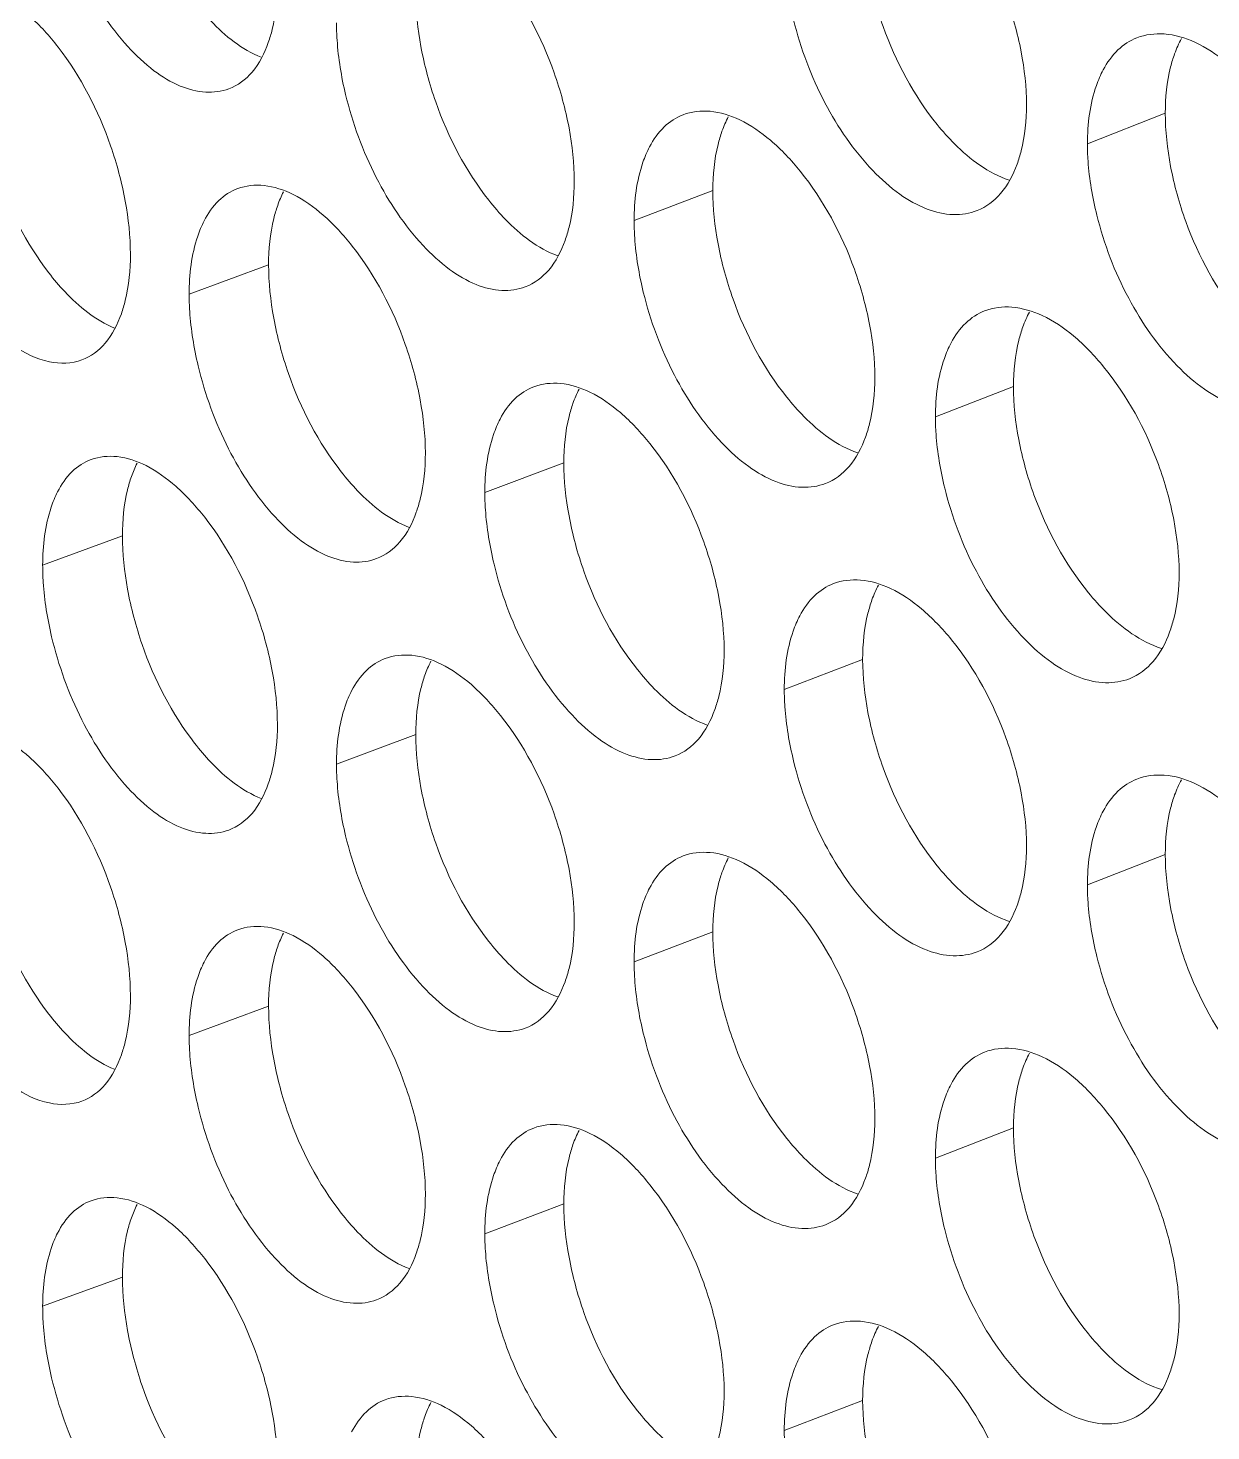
# Model space of a CAD drawing. Header units: millimetres. Extents: x 1177 to 4147, y 93 to 2194.
# Drawn here: x 2526.29 to 2538.85, y 868.62 to 883.52 of the extents above; entities that cross this region are included whole.
import ezdxf

# ---------------------------------------------------------------- set-up
doc = ezdxf.new("R2010")
doc.units = ezdxf.units.MM
doc.header["$LTSCALE"] = 0.1
doc.layers.get('0').update_dxf_attribs({"lineweight": 13})
doc.layers.add('标注', color=251, linetype='Continuous', lineweight=9)

# ---------------------------------------------------------------- blocks, each defined once
blk = doc.blocks.new('02')
at = {"layer": '标注'}
for p, q in [((4395.371, 852.148), (4394.189, 851.685)), ((4388.503, 850.974), (4387.309, 850.52)), ((4381.761, 849.847), (4380.555, 849.402)), ((4393.067, 848.001), (4391.882, 847.541)), ((4386.242, 846.843), (4385.043, 846.392)), ((4379.543, 845.733), (4378.332, 845.29)), ((4379.543, 845.733), (4378.332, 845.29)), ((4390.778, 843.859), (4389.588, 843.403)), ((4383.995, 842.718), (4382.792, 842.269)), ((4383.995, 842.718), (4382.792, 842.269)), ((4395.371, 840.898), (4394.189, 840.435)), ((4388.503, 839.724), (4387.309, 839.27)), ((4388.503, 839.724), (4387.309, 839.27)), ((4381.761, 838.597), (4380.555, 838.152)), ((4393.067, 836.751), (4391.882, 836.291)), ((4393.067, 836.751), (4391.882, 836.291)), ((4386.242, 835.593), (4385.043, 835.142)), ((4379.543, 834.483), (4378.332, 834.04)), ((4390.778, 832.609), (4389.588, 832.153))]:
    blk.add_line(p, q, dxfattribs=at)
for points, knots in [([(4378.468, 855.453), (4378.572, 855.018), (4378.867, 854.198), (4379.445, 853.315), (4379.99, 852.795), (4380.392, 852.551), (4380.79, 852.445), (4381.046, 852.478), (4381.157, 852.519)], [0, 0, 0, 0, 0.309142, 0.59647, 0.720459, 0.827093, 0.918352, 1, 1, 1, 1]), ([(4393.265, 852.277), (4393.265, 852.547), (4393.201, 853.107), (4392.899, 854.194), (4392.483, 854.967), (4392.126, 855.407)], [0, 0, 0, 0, 0.239639, 0.496867, 1, 1, 1, 1]), ([(4390.778, 855.109), (4390.778, 854.839), (4390.841, 854.279), (4391.139, 853.192), (4391.552, 852.418), (4391.908, 851.977)], [0, 0, 0, 0, 0.239851, 0.497219, 1, 1, 1, 1]), ([(4386.401, 851.118), (4386.401, 851.388), (4386.339, 851.949), (4386.043, 853.036), (4385.635, 853.812), (4385.283, 854.255)], [0, 0, 0, 0, 0.239858, 0.497322, 1, 1, 1, 1]), ([(4378.566, 853.152), (4378.435, 853.321), (4378.17, 853.618), (4377.724, 853.946), (4377.275, 854.104), (4376.979, 854.079), (4376.855, 854.034)], [0, 0, 0, 0, 0.313876, 0.582158, 0.805693, 1, 1, 1, 1]), ([(4381.757, 853.221), (4381.78, 853.287), (4381.866, 853.579), (4381.895, 853.887), (4381.895, 854.122)], [0, 0, 0, 0, 0.228354, 1, 1, 1, 1]), ([(4380.638, 853.838), (4380.715, 853.738), (4381, 853.404), (4381.357, 853.112), (4381.651, 852.997)], [0, 0, 0, 0, 0.28452, 1, 1, 1, 1]), ([(4383.995, 853.968), (4383.995, 853.697), (4384.056, 853.136), (4384.349, 852.048), (4384.753, 851.271), (4385.104, 850.828)], [0, 0, 0, 0, 0.240069, 0.497672, 1, 1, 1, 1]), ([(4382.792, 853.519), (4382.792, 853.432), (4382.805, 853.067), (4382.865, 852.704), (4382.93, 852.433)], [0, 0, 0, 0, 0.237689, 1, 1, 1, 1]), ([(4389.73, 853.567), (4389.837, 853.131), (4390.144, 852.31), (4390.745, 851.431), (4391.31, 850.919), (4391.727, 850.683), (4392.138, 850.586), (4392.402, 850.626), (4392.516, 850.67)], [0, 0, 0, 0, 0.306595, 0.592601, 0.716644, 0.823962, 0.916568, 1, 1, 1, 1]), ([(4381.157, 852.519), (4381.293, 852.569), (4381.558, 852.77), (4381.7, 853.06), (4381.757, 853.221)], [0, 0, 0, 0, 0.459026, 1, 1, 1, 1]), ([(4394.939, 853.293), (4394.833, 853.251), (4394.628, 853.116), (4394.488, 852.917), (4394.429, 852.806)], [0, 0, 0, 0, 0.475484, 1, 1, 1, 1]), ([(4396.757, 852.451), (4396.618, 852.62), (4396.333, 852.917), (4395.857, 853.237), (4395.38, 853.381), (4395.069, 853.344), (4394.939, 853.293)], [0, 0, 0, 0, 0.309532, 0.576416, 0.801728, 1, 1, 1, 1]), ([(4379.664, 850.007), (4379.664, 850.277), (4379.603, 850.838), (4379.312, 851.927), (4378.913, 852.705), (4378.566, 853.152)], [0, 0, 0, 0, 0.240077, 0.497775, 1, 1, 1, 1]), ([(4395.513, 853.051), (4395.489, 852.985), (4395.401, 852.692), (4395.371, 852.383), (4395.371, 852.148)], [0, 0, 0, 0, 0.229141, 1, 1, 1, 1]), ([(4377.338, 852.873), (4377.338, 852.603), (4377.398, 852.041), (4377.685, 850.952), (4378.082, 850.173), (4378.426, 849.725)], [0, 0, 0, 0, 0.240288, 0.498123, 1, 1, 1, 1]), ([(4394.429, 852.806), (4394.389, 852.731), (4394.237, 852.376), (4394.189, 851.984), (4394.189, 851.685)], [0, 0, 0, 0, 0.22205, 1, 1, 1, 1]), ([(4382.93, 852.433), (4383.035, 851.997), (4383.336, 851.177), (4383.922, 850.295), (4384.475, 849.779), (4384.884, 849.538), (4385.287, 849.436), (4385.546, 849.471), (4385.658, 849.513)], [0, 0, 0, 0, 0.308117, 0.594911, 0.718921, 0.825829, 0.917631, 1, 1, 1, 1]), ([(4388.052, 852.125), (4387.946, 852.084), (4387.74, 851.949), (4387.602, 851.748), (4387.543, 851.637)], [0, 0, 0, 0, 0.473719, 1, 1, 1, 1]), ([(4389.831, 851.268), (4389.694, 851.437), (4389.417, 851.733), (4388.952, 852.057), (4388.485, 852.206), (4388.181, 852.174), (4388.052, 852.125)], [0, 0, 0, 0, 0.31112, 0.578509, 0.803168, 1, 1, 1, 1]), ([(4393.122, 851.375), (4393.146, 851.441), (4393.234, 851.733), (4393.265, 852.042), (4393.265, 852.277)], [0, 0, 0, 0, 0.229076, 1, 1, 1, 1]), ([(4395.371, 852.148), (4395.371, 851.878), (4395.434, 851.317), (4395.736, 850.231), (4396.155, 849.459), (4396.515, 849.021)], [0, 0, 0, 0, 0.239706, 0.496917, 1, 1, 1, 1]), ([(4391.908, 851.977), (4391.992, 851.875), (4392.298, 851.53), (4392.687, 851.236), (4393.002, 851.133)], [0, 0, 0, 0, 0.285023, 1, 1, 1, 1]), ([(4388.643, 851.876), (4388.62, 851.81), (4388.533, 851.517), (4388.503, 851.209), (4388.503, 850.974)], [0, 0, 0, 0, 0.228706, 1, 1, 1, 1]), ([(4387.543, 851.637), (4387.504, 851.562), (4387.355, 851.208), (4387.309, 850.817), (4387.309, 850.52)], [0, 0, 0, 0, 0.221445, 1, 1, 1, 1]), ([(4394.189, 851.685), (4394.189, 851.598), (4394.203, 851.233), (4394.265, 850.871), (4394.332, 850.6)], [0, 0, 0, 0, 0.237814, 1, 1, 1, 1]), ([(4392.516, 850.67), (4392.653, 850.723), (4392.917, 850.925), (4393.064, 851.215), (4393.122, 851.375)], [0, 0, 0, 0, 0.462617, 1, 1, 1, 1]), ([(4383.03, 850.132), (4382.897, 850.301), (4382.626, 850.598), (4382.173, 850.924), (4381.717, 851.079), (4381.417, 851.051), (4381.292, 851.005)], [0, 0, 0, 0, 0.312757, 0.580674, 0.804664, 1, 1, 1, 1]), ([(4386.261, 850.217), (4386.285, 850.282), (4386.371, 850.575), (4386.401, 850.883), (4386.401, 851.118)], [0, 0, 0, 0, 0.228642, 1, 1, 1, 1]), ([(4390.963, 848.135), (4390.963, 848.405), (4390.9, 848.966), (4390.6, 850.053), (4390.186, 850.827), (4389.831, 851.268)], [0, 0, 0, 0, 0.239711, 0.497019, 1, 1, 1, 1]), ([(4381.292, 851.005), (4381.185, 850.965), (4380.978, 850.83), (4380.841, 850.627), (4380.783, 850.514)], [0, 0, 0, 0, 0.471808, 1, 1, 1, 1]), ([(4388.503, 850.974), (4388.503, 850.703), (4388.565, 850.143), (4388.862, 849.055), (4389.272, 848.28), (4389.626, 847.839)], [0, 0, 0, 0, 0.239923, 0.49737, 1, 1, 1, 1]), ([(4381.899, 850.749), (4381.876, 850.683), (4381.79, 850.39), (4381.761, 850.083), (4381.761, 849.847)], [0, 0, 0, 0, 0.228275, 1, 1, 1, 1]), ([(4385.104, 850.828), (4385.183, 850.727), (4385.477, 850.388), (4385.846, 850.095), (4386.149, 849.985)], [0, 0, 0, 0, 0.284751, 1, 1, 1, 1]), ([(4380.783, 850.514), (4380.745, 850.44), (4380.599, 850.086), (4380.555, 849.698), (4380.555, 849.402)], [0, 0, 0, 0, 0.220876, 1, 1, 1, 1]), ([(4387.309, 850.52), (4387.309, 850.433), (4387.322, 850.067), (4387.383, 849.704), (4387.449, 849.434)], [0, 0, 0, 0, 0.237738, 1, 1, 1, 1]), ([(4394.332, 850.6), (4394.441, 850.164), (4394.754, 849.341), (4395.363, 848.465), (4395.936, 847.957), (4396.36, 847.723), (4396.776, 847.631), (4397.043, 847.673), (4397.158, 847.718)], [0, 0, 0, 0, 0.305591, 0.59108, 0.715148, 0.822737, 0.915872, 1, 1, 1, 1]), ([(4385.658, 849.513), (4385.795, 849.564), (4386.059, 849.766), (4386.204, 850.056), (4386.261, 850.217)], [0, 0, 0, 0, 0.460494, 1, 1, 1, 1]), ([(4379.527, 849.106), (4379.55, 849.172), (4379.635, 849.464), (4379.664, 849.772), (4379.664, 850.007)], [0, 0, 0, 0, 0.22821, 1, 1, 1, 1]), ([(4384.141, 846.992), (4384.141, 847.262), (4384.079, 847.823), (4383.785, 848.911), (4383.38, 849.688), (4383.03, 850.132)], [0, 0, 0, 0, 0.239931, 0.497473, 1, 1, 1, 1]), ([(4381.761, 849.847), (4381.761, 849.577), (4381.822, 849.016), (4382.113, 847.928), (4382.515, 847.15), (4382.864, 846.705)], [0, 0, 0, 0, 0.240142, 0.497822, 1, 1, 1, 1]), ([(4378.426, 849.725), (4378.502, 849.627), (4378.782, 849.294), (4379.133, 849.004), (4379.423, 848.887)], [0, 0, 0, 0, 0.28439, 1, 1, 1, 1]), ([(4380.555, 849.402), (4380.555, 849.315), (4380.568, 848.949), (4380.628, 848.586), (4380.692, 848.315)], [0, 0, 0, 0, 0.237664, 1, 1, 1, 1]), ([(4387.449, 849.434), (4387.555, 848.998), (4387.861, 848.177), (4388.457, 847.297), (4389.018, 846.784), (4389.432, 846.546), (4389.841, 846.447), (4390.103, 846.485), (4390.216, 846.529)], [0, 0, 0, 0, 0.307101, 0.593368, 0.717399, 0.82458, 0.91692, 1, 1, 1, 1]), ([(4392.629, 849.148), (4392.524, 849.107), (4392.318, 848.971), (4392.179, 848.772), (4392.12, 848.661)], [0, 0, 0, 0, 0.474911, 1, 1, 1, 1]), ([(4394.434, 848.301), (4394.296, 848.47), (4394.014, 848.767), (4393.542, 849.088), (4393.068, 849.234), (4392.759, 849.199), (4392.629, 849.148)], [0, 0, 0, 0, 0.310056, 0.577106, 0.802202, 1, 1, 1, 1]), ([(4378.928, 848.404), (4379.064, 848.454), (4379.328, 848.655), (4379.47, 848.945), (4379.527, 849.106)], [0, 0, 0, 0, 0.458276, 1, 1, 1, 1]), ([(4393.209, 848.904), (4393.186, 848.838), (4393.098, 848.545), (4393.067, 848.236), (4393.067, 848.001)], [0, 0, 0, 0, 0.228996, 1, 1, 1, 1]), ([(4377.889, 848.62), (4378.053, 848.508), (4378.387, 848.339), (4378.773, 848.347), (4378.928, 848.404)], [0, 0, 0, 0, 0.54679, 1, 1, 1, 1]), ([(4392.12, 848.661), (4392.08, 848.586), (4391.929, 848.231), (4391.882, 847.84), (4391.882, 847.541)], [0, 0, 0, 0, 0.221845, 1, 1, 1, 1]), ([(4380.692, 848.315), (4380.796, 847.88), (4381.094, 847.06), (4381.677, 846.177), (4382.226, 845.659), (4382.631, 845.417), (4383.031, 845.313), (4383.289, 845.346), (4383.401, 845.388)], [0, 0, 0, 0, 0.308628, 0.595689, 0.719688, 0.826459, 0.91799, 1, 1, 1, 1]), ([(4395.581, 845.174), (4395.581, 845.444), (4395.517, 846.004), (4395.213, 847.091), (4394.794, 847.863), (4394.434, 848.301)], [0, 0, 0, 0, 0.239566, 0.496716, 1, 1, 1, 1]), ([(4390.821, 847.233), (4390.845, 847.299), (4390.933, 847.592), (4390.963, 847.9), (4390.963, 848.135)], [0, 0, 0, 0, 0.228931, 1, 1, 1, 1]), ([(4385.785, 847.996), (4385.679, 847.956), (4385.472, 847.821), (4385.334, 847.619), (4385.276, 847.507)], [0, 0, 0, 0, 0.473099, 1, 1, 1, 1]), ([(4387.549, 847.134), (4387.414, 847.303), (4387.139, 847.599), (4386.678, 847.924), (4386.215, 848.075), (4385.912, 848.044), (4385.785, 847.996)], [0, 0, 0, 0, 0.31166, 0.579222, 0.803661, 1, 1, 1, 1]), ([(4393.067, 848.001), (4393.067, 847.731), (4393.13, 847.17), (4393.431, 846.083), (4393.846, 845.31), (4394.205, 844.871)], [0, 0, 0, 0, 0.239778, 0.497068, 1, 1, 1, 1]), ([(4386.381, 847.745), (4386.358, 847.679), (4386.271, 847.386), (4386.242, 847.078), (4386.242, 846.843)], [0, 0, 0, 0, 0.228562, 1, 1, 1, 1]), ([(4389.626, 847.839), (4389.708, 847.737), (4390.01, 847.394), (4390.393, 847.1), (4390.703, 846.994)], [0, 0, 0, 0, 0.284942, 1, 1, 1, 1]), ([(4385.276, 847.507), (4385.237, 847.432), (4385.089, 847.079), (4385.043, 846.689), (4385.043, 846.392)], [0, 0, 0, 0, 0.221251, 1, 1, 1, 1]), ([(4391.882, 847.541), (4391.882, 847.454), (4391.896, 847.089), (4391.957, 846.726), (4392.024, 846.456)], [0, 0, 0, 0, 0.237788, 1, 1, 1, 1]), ([(4390.216, 846.529), (4390.353, 846.581), (4390.617, 846.783), (4390.763, 847.073), (4390.821, 847.233)], [0, 0, 0, 0, 0.46192, 1, 1, 1, 1]), ([(4388.675, 843.999), (4388.675, 844.269), (4388.612, 844.83), (4388.314, 845.917), (4387.903, 846.692), (4387.549, 847.134)], [0, 0, 0, 0, 0.239784, 0.49717, 1, 1, 1, 1]), ([(4379.066, 846.892), (4378.96, 846.853), (4378.752, 846.717), (4378.616, 846.514), (4378.558, 846.401)], [0, 0, 0, 0, 0.471136, 1, 1, 1, 1]), ([(4379.066, 846.892), (4378.96, 846.853), (4378.752, 846.717), (4378.616, 846.514), (4378.558, 846.401)], [0, 0, 0, 0, 0.471136, 1, 1, 1, 1]), ([(4380.791, 846.015), (4380.659, 846.183), (4380.391, 846.48), (4379.941, 846.808), (4379.489, 846.964), (4379.191, 846.938), (4379.066, 846.892)], [0, 0, 0, 0, 0.313314, 0.581411, 0.805175, 1, 1, 1, 1]), ([(4380.791, 846.015), (4380.659, 846.183), (4380.391, 846.48), (4379.941, 846.808), (4379.489, 846.964), (4379.191, 846.938), (4379.066, 846.892)], [0, 0, 0, 0, 0.313314, 0.581411, 0.805175, 1, 1, 1, 1]), ([(4384.002, 846.091), (4384.025, 846.157), (4384.112, 846.449), (4384.141, 846.757), (4384.141, 846.992)], [0, 0, 0, 0, 0.228498, 1, 1, 1, 1]), ([(4386.242, 846.843), (4386.242, 846.573), (4386.303, 846.012), (4386.598, 844.924), (4387.006, 844.148), (4387.358, 843.706)], [0, 0, 0, 0, 0.239996, 0.497521, 1, 1, 1, 1]), ([(4379.679, 846.633), (4379.656, 846.568), (4379.571, 846.275), (4379.543, 845.968), (4379.543, 845.733)], [0, 0, 0, 0, 0.228131, 1, 1, 1, 1]), ([(4379.679, 846.633), (4379.656, 846.568), (4379.571, 846.275), (4379.543, 845.968), (4379.543, 845.733)], [0, 0, 0, 0, 0.228131, 1, 1, 1, 1]), ([(4382.864, 846.705), (4382.942, 846.605), (4383.231, 846.268), (4383.595, 845.976), (4383.893, 845.863)], [0, 0, 0, 0, 0.284641, 1, 1, 1, 1]), ([(4378.558, 846.401), (4378.52, 846.326), (4378.376, 845.973), (4378.332, 845.586), (4378.332, 845.29)], [0, 0, 0, 0, 0.220694, 1, 1, 1, 1]), ([(4378.558, 846.401), (4378.52, 846.326), (4378.376, 845.973), (4378.332, 845.586), (4378.332, 845.29)], [0, 0, 0, 0, 0.220694, 1, 1, 1, 1]), ([(4385.043, 846.392), (4385.043, 846.305), (4385.057, 845.939), (4385.117, 845.576), (4385.183, 845.306)], [0, 0, 0, 0, 0.237713, 1, 1, 1, 1]), ([(4392.024, 846.456), (4392.132, 846.02), (4392.442, 845.198), (4393.047, 844.32), (4393.616, 843.81), (4394.037, 843.575), (4394.45, 843.481), (4394.715, 843.521), (4394.83, 843.566)], [0, 0, 0, 0, 0.306092, 0.591839, 0.715894, 0.823347, 0.916219, 1, 1, 1, 1]), ([(4381.895, 842.872), (4381.895, 843.142), (4381.834, 843.703), (4381.542, 844.791), (4381.139, 845.569), (4380.791, 846.015)], [0, 0, 0, 0, 0.240004, 0.497624, 1, 1, 1, 1]), ([(4381.895, 842.872), (4381.895, 843.142), (4381.834, 843.703), (4381.542, 844.791), (4381.139, 845.569), (4380.791, 846.015)], [0, 0, 0, 0, 0.240004, 0.497624, 1, 1, 1, 1]), ([(4383.401, 845.388), (4383.537, 845.439), (4383.801, 845.64), (4383.945, 845.93), (4384.002, 846.091)], [0, 0, 0, 0, 0.459766, 1, 1, 1, 1]), ([(4379.543, 845.733), (4379.543, 845.462), (4379.603, 844.901), (4379.892, 843.812), (4380.291, 843.034), (4380.638, 842.588)], [0, 0, 0, 0, 0.240215, 0.497973, 1, 1, 1, 1]), ([(4379.543, 845.733), (4379.543, 845.462), (4379.603, 844.901), (4379.892, 843.812), (4380.291, 843.034), (4380.638, 842.588)], [0, 0, 0, 0, 0.240215, 0.497973, 1, 1, 1, 1]), ([(4378.332, 845.29), (4378.332, 845.203), (4378.345, 844.837), (4378.404, 844.474), (4378.468, 844.203)], [0, 0, 0, 0, 0.23764, 1, 1, 1, 1]), ([(4378.332, 845.29), (4378.332, 845.203), (4378.345, 844.837), (4378.404, 844.474), (4378.468, 844.203)], [0, 0, 0, 0, 0.23764, 1, 1, 1, 1]), ([(4385.183, 845.306), (4385.288, 844.87), (4385.591, 844.049), (4386.183, 843.168), (4386.74, 842.654), (4387.151, 842.414), (4387.557, 842.314), (4387.818, 842.35), (4387.93, 842.393)], [0, 0, 0, 0, 0.307608, 0.594138, 0.718158, 0.825202, 0.917274, 1, 1, 1, 1]), ([(4395.437, 844.272), (4395.461, 844.337), (4395.55, 844.63), (4395.581, 844.939), (4395.581, 845.174)], [0, 0, 0, 0, 0.229222, 1, 1, 1, 1]), ([(4390.334, 845.009), (4390.228, 844.968), (4390.022, 844.832), (4389.883, 844.632), (4389.824, 844.521)], [0, 0, 0, 0, 0.474323, 1, 1, 1, 1]), ([(4392.126, 844.157), (4391.988, 844.326), (4391.708, 844.622), (4391.24, 844.945), (4390.769, 845.092), (4390.463, 845.058), (4390.334, 845.009)], [0, 0, 0, 0, 0.310585, 0.577804, 0.802682, 1, 1, 1, 1]), ([(4390.919, 844.762), (4390.896, 844.696), (4390.808, 844.403), (4390.778, 844.095), (4390.778, 843.859)], [0, 0, 0, 0, 0.228851, 1, 1, 1, 1]), ([(4394.205, 844.871), (4394.289, 844.768), (4394.6, 844.421), (4394.995, 844.127), (4395.314, 844.026)], [0, 0, 0, 0, 0.285095, 1, 1, 1, 1]), ([(4389.824, 844.521), (4389.785, 844.446), (4389.635, 844.092), (4389.588, 843.701), (4389.588, 843.403)], [0, 0, 0, 0, 0.221643, 1, 1, 1, 1]), ([(4394.83, 843.566), (4394.967, 843.62), (4395.231, 843.822), (4395.379, 844.112), (4395.437, 844.272)], [0, 0, 0, 0, 0.463304, 1, 1, 1, 1]), ([(4378.468, 844.203), (4378.572, 843.768), (4378.867, 842.948), (4379.445, 842.065), (4379.99, 841.545), (4380.392, 841.301), (4380.79, 841.195), (4381.046, 841.228), (4381.157, 841.269)], [0, 0, 0, 0, 0.309142, 0.59647, 0.720459, 0.827093, 0.918352, 1, 1, 1, 1]), ([(4378.468, 844.203), (4378.572, 843.768), (4378.867, 842.948), (4379.445, 842.065), (4379.99, 841.545), (4380.392, 841.301), (4380.79, 841.195), (4381.046, 841.228), (4381.157, 841.269)], [0, 0, 0, 0, 0.309142, 0.59647, 0.720459, 0.827093, 0.918352, 1, 1, 1, 1]), ([(4393.265, 841.027), (4393.265, 841.297), (4393.201, 841.857), (4392.899, 842.944), (4392.483, 843.717), (4392.126, 844.157)], [0, 0, 0, 0, 0.239639, 0.496867, 1, 1, 1, 1]), ([(4383.531, 843.873), (4383.425, 843.833), (4383.218, 843.697), (4383.08, 843.495), (4383.022, 843.383)], [0, 0, 0, 0, 0.472462, 1, 1, 1, 1]), ([(4383.531, 843.873), (4383.425, 843.833), (4383.218, 843.697), (4383.08, 843.495), (4383.022, 843.383)], [0, 0, 0, 0, 0.472462, 1, 1, 1, 1]), ([(4385.283, 843.005), (4385.148, 843.174), (4384.876, 843.471), (4384.419, 843.797), (4383.959, 843.949), (4383.658, 843.92), (4383.531, 843.873)], [0, 0, 0, 0, 0.312206, 0.579944, 0.804159, 1, 1, 1, 1]), ([(4385.283, 843.005), (4385.148, 843.174), (4384.876, 843.471), (4384.419, 843.797), (4383.959, 843.949), (4383.658, 843.92), (4383.531, 843.873)], [0, 0, 0, 0, 0.312206, 0.579944, 0.804159, 1, 1, 1, 1]), ([(4388.534, 843.097), (4388.558, 843.163), (4388.645, 843.456), (4388.675, 843.764), (4388.675, 843.999)], [0, 0, 0, 0, 0.228786, 1, 1, 1, 1]), ([(4390.778, 843.859), (4390.778, 843.589), (4390.841, 843.029), (4391.139, 841.942), (4391.552, 841.168), (4391.908, 840.727)], [0, 0, 0, 0, 0.239851, 0.497219, 1, 1, 1, 1]), ([(4384.133, 843.619), (4384.11, 843.553), (4384.024, 843.26), (4383.995, 842.953), (4383.995, 842.718)], [0, 0, 0, 0, 0.228418, 1, 1, 1, 1]), ([(4384.133, 843.619), (4384.11, 843.553), (4384.024, 843.26), (4383.995, 842.953), (4383.995, 842.718)], [0, 0, 0, 0, 0.228418, 1, 1, 1, 1]), ([(4387.358, 843.706), (4387.439, 843.604), (4387.737, 843.263), (4388.112, 842.97), (4388.419, 842.862)], [0, 0, 0, 0, 0.284851, 1, 1, 1, 1]), ([(4389.588, 843.403), (4389.588, 843.316), (4389.602, 842.951), (4389.663, 842.588), (4389.73, 842.317)], [0, 0, 0, 0, 0.237763, 1, 1, 1, 1]), ([(4383.022, 843.383), (4382.983, 843.308), (4382.837, 842.955), (4382.792, 842.566), (4382.792, 842.269)], [0, 0, 0, 0, 0.221061, 1, 1, 1, 1]), ([(4383.022, 843.383), (4382.983, 843.308), (4382.837, 842.955), (4382.792, 842.566), (4382.792, 842.269)], [0, 0, 0, 0, 0.221061, 1, 1, 1, 1]), ([(4386.401, 839.868), (4386.401, 840.138), (4386.339, 840.699), (4386.043, 841.786), (4385.635, 842.562), (4385.283, 843.005)], [0, 0, 0, 0, 0.239858, 0.497322, 1, 1, 1, 1]), ([(4386.401, 839.868), (4386.401, 840.138), (4386.339, 840.699), (4386.043, 841.786), (4385.635, 842.562), (4385.283, 843.005)], [0, 0, 0, 0, 0.239858, 0.497322, 1, 1, 1, 1]), ([(4387.93, 842.393), (4388.067, 842.445), (4388.331, 842.647), (4388.476, 842.937), (4388.534, 843.097)], [0, 0, 0, 0, 0.461212, 1, 1, 1, 1]), ([(4378.566, 841.902), (4378.435, 842.071), (4378.17, 842.368), (4377.724, 842.696), (4377.275, 842.854), (4376.979, 842.829), (4376.855, 842.784)], [0, 0, 0, 0, 0.313876, 0.582158, 0.805693, 1, 1, 1, 1]), ([(4381.757, 841.971), (4381.78, 842.037), (4381.866, 842.329), (4381.895, 842.637), (4381.895, 842.872)], [0, 0, 0, 0, 0.228354, 1, 1, 1, 1]), ([(4381.757, 841.971), (4381.78, 842.037), (4381.866, 842.329), (4381.895, 842.637), (4381.895, 842.872)], [0, 0, 0, 0, 0.228354, 1, 1, 1, 1]), ([(4380.638, 842.588), (4380.715, 842.488), (4381, 842.154), (4381.357, 841.862), (4381.651, 841.747)], [0, 0, 0, 0, 0.28452, 1, 1, 1, 1]), ([(4380.638, 842.588), (4380.715, 842.488), (4381, 842.154), (4381.357, 841.862), (4381.651, 841.747)], [0, 0, 0, 0, 0.28452, 1, 1, 1, 1]), ([(4383.995, 842.718), (4383.995, 842.447), (4384.056, 841.886), (4384.349, 840.798), (4384.753, 840.021), (4385.104, 839.578)], [0, 0, 0, 0, 0.240069, 0.497672, 1, 1, 1, 1]), ([(4383.995, 842.718), (4383.995, 842.447), (4384.056, 841.886), (4384.349, 840.798), (4384.753, 840.021), (4385.104, 839.578)], [0, 0, 0, 0, 0.240069, 0.497672, 1, 1, 1, 1]), ([(4382.792, 842.269), (4382.792, 842.182), (4382.805, 841.817), (4382.865, 841.454), (4382.93, 841.183)], [0, 0, 0, 0, 0.237689, 1, 1, 1, 1]), ([(4382.792, 842.269), (4382.792, 842.182), (4382.805, 841.817), (4382.865, 841.454), (4382.93, 841.183)], [0, 0, 0, 0, 0.237689, 1, 1, 1, 1]), ([(4389.73, 842.317), (4389.837, 841.881), (4390.144, 841.06), (4390.745, 840.181), (4391.31, 839.669), (4391.727, 839.433), (4392.138, 839.336), (4392.402, 839.376), (4392.516, 839.42)], [0, 0, 0, 0, 0.306595, 0.592601, 0.716644, 0.823962, 0.916568, 1, 1, 1, 1]), ([(4381.157, 841.269), (4381.293, 841.319), (4381.558, 841.52), (4381.7, 841.81), (4381.757, 841.971)], [0, 0, 0, 0, 0.459026, 1, 1, 1, 1]), ([(4381.157, 841.269), (4381.293, 841.319), (4381.558, 841.52), (4381.7, 841.81), (4381.757, 841.971)], [0, 0, 0, 0, 0.459026, 1, 1, 1, 1]), ([(4394.939, 842.043), (4394.833, 842.001), (4394.628, 841.866), (4394.488, 841.667), (4394.429, 841.556)], [0, 0, 0, 0, 0.475484, 1, 1, 1, 1]), ([(4396.757, 841.201), (4396.618, 841.37), (4396.333, 841.667), (4395.857, 841.987), (4395.38, 842.131), (4395.069, 842.094), (4394.939, 842.043)], [0, 0, 0, 0, 0.309532, 0.576416, 0.801728, 1, 1, 1, 1]), ([(4379.664, 838.757), (4379.664, 839.027), (4379.603, 839.588), (4379.312, 840.677), (4378.913, 841.455), (4378.566, 841.902)], [0, 0, 0, 0, 0.240077, 0.497775, 1, 1, 1, 1]), ([(4395.513, 841.801), (4395.489, 841.735), (4395.401, 841.442), (4395.371, 841.133), (4395.371, 840.898)], [0, 0, 0, 0, 0.229141, 1, 1, 1, 1]), ([(4377.338, 841.623), (4377.338, 841.353), (4377.398, 840.791), (4377.685, 839.702), (4378.082, 838.923), (4378.426, 838.475)], [0, 0, 0, 0, 0.240288, 0.498123, 1, 1, 1, 1]), ([(4394.429, 841.556), (4394.389, 841.481), (4394.237, 841.126), (4394.189, 840.734), (4394.189, 840.435)], [0, 0, 0, 0, 0.22205, 1, 1, 1, 1]), ([(4382.93, 841.183), (4383.035, 840.747), (4383.336, 839.927), (4383.922, 839.045), (4384.475, 838.529), (4384.884, 838.288), (4385.287, 838.186), (4385.546, 838.221), (4385.658, 838.263)], [0, 0, 0, 0, 0.308117, 0.594911, 0.718921, 0.825829, 0.917631, 1, 1, 1, 1]), ([(4382.93, 841.183), (4383.035, 840.747), (4383.336, 839.927), (4383.922, 839.045), (4384.475, 838.529), (4384.884, 838.288), (4385.287, 838.186), (4385.546, 838.221), (4385.658, 838.263)], [0, 0, 0, 0, 0.308117, 0.594911, 0.718921, 0.825829, 0.917631, 1, 1, 1, 1]), ([(4388.052, 840.875), (4387.946, 840.834), (4387.74, 840.699), (4387.602, 840.498), (4387.543, 840.387)], [0, 0, 0, 0, 0.473719, 1, 1, 1, 1]), ([(4388.052, 840.875), (4387.946, 840.834), (4387.74, 840.699), (4387.602, 840.498), (4387.543, 840.387)], [0, 0, 0, 0, 0.473719, 1, 1, 1, 1]), ([(4389.831, 840.018), (4389.694, 840.187), (4389.417, 840.483), (4388.952, 840.807), (4388.485, 840.956), (4388.181, 840.924), (4388.052, 840.875)], [0, 0, 0, 0, 0.31112, 0.578509, 0.803168, 1, 1, 1, 1]), ([(4389.831, 840.018), (4389.694, 840.187), (4389.417, 840.483), (4388.952, 840.807), (4388.485, 840.956), (4388.181, 840.924), (4388.052, 840.875)], [0, 0, 0, 0, 0.31112, 0.578509, 0.803168, 1, 1, 1, 1]), ([(4393.122, 840.125), (4393.146, 840.191), (4393.234, 840.483), (4393.265, 840.792), (4393.265, 841.027)], [0, 0, 0, 0, 0.229076, 1, 1, 1, 1]), ([(4395.371, 840.898), (4395.371, 840.628), (4395.434, 840.067), (4395.736, 838.981), (4396.155, 838.209), (4396.515, 837.771)], [0, 0, 0, 0, 0.239706, 0.496917, 1, 1, 1, 1]), ([(4388.643, 840.626), (4388.62, 840.56), (4388.533, 840.267), (4388.503, 839.959), (4388.503, 839.724)], [0, 0, 0, 0, 0.228706, 1, 1, 1, 1]), ([(4388.643, 840.626), (4388.62, 840.56), (4388.533, 840.267), (4388.503, 839.959), (4388.503, 839.724)], [0, 0, 0, 0, 0.228706, 1, 1, 1, 1]), ([(4391.908, 840.727), (4391.992, 840.625), (4392.298, 840.28), (4392.687, 839.986), (4393.002, 839.883)], [0, 0, 0, 0, 0.285023, 1, 1, 1, 1]), ([(4394.189, 840.435), (4394.189, 840.348), (4394.203, 839.983), (4394.265, 839.621), (4394.332, 839.35)], [0, 0, 0, 0, 0.237814, 1, 1, 1, 1]), ([(4387.543, 840.387), (4387.504, 840.312), (4387.355, 839.958), (4387.309, 839.567), (4387.309, 839.27)], [0, 0, 0, 0, 0.221445, 1, 1, 1, 1]), ([(4387.543, 840.387), (4387.504, 840.312), (4387.355, 839.958), (4387.309, 839.567), (4387.309, 839.27)], [0, 0, 0, 0, 0.221445, 1, 1, 1, 1]), ([(4390.963, 836.885), (4390.963, 837.155), (4390.9, 837.716), (4390.6, 838.803), (4390.186, 839.577), (4389.831, 840.018)], [0, 0, 0, 0, 0.239711, 0.497019, 1, 1, 1, 1]), ([(4390.963, 836.885), (4390.963, 837.155), (4390.9, 837.716), (4390.6, 838.803), (4390.186, 839.577), (4389.831, 840.018)], [0, 0, 0, 0, 0.239711, 0.497019, 1, 1, 1, 1]), ([(4392.516, 839.42), (4392.653, 839.473), (4392.917, 839.675), (4393.064, 839.965), (4393.122, 840.125)], [0, 0, 0, 0, 0.462617, 1, 1, 1, 1]), ([(4383.03, 838.882), (4382.897, 839.051), (4382.626, 839.348), (4382.173, 839.674), (4381.717, 839.829), (4381.417, 839.801), (4381.292, 839.755)], [0, 0, 0, 0, 0.312757, 0.580674, 0.804664, 1, 1, 1, 1]), ([(4386.261, 838.967), (4386.285, 839.032), (4386.371, 839.325), (4386.401, 839.633), (4386.401, 839.868)], [0, 0, 0, 0, 0.228642, 1, 1, 1, 1]), ([(4386.261, 838.967), (4386.285, 839.032), (4386.371, 839.325), (4386.401, 839.633), (4386.401, 839.868)], [0, 0, 0, 0, 0.228642, 1, 1, 1, 1]), ([(4381.292, 839.755), (4381.185, 839.715), (4380.978, 839.58), (4380.841, 839.377), (4380.783, 839.264)], [0, 0, 0, 0, 0.471808, 1, 1, 1, 1]), ([(4385.104, 839.578), (4385.183, 839.477), (4385.477, 839.138), (4385.846, 838.845), (4386.149, 838.735)], [0, 0, 0, 0, 0.284751, 1, 1, 1, 1]), ([(4385.104, 839.578), (4385.183, 839.477), (4385.477, 839.138), (4385.846, 838.845), (4386.149, 838.735)], [0, 0, 0, 0, 0.284751, 1, 1, 1, 1]), ([(4388.503, 839.724), (4388.503, 839.453), (4388.565, 838.893), (4388.862, 837.805), (4389.272, 837.03), (4389.626, 836.589)], [0, 0, 0, 0, 0.239923, 0.49737, 1, 1, 1, 1]), ([(4388.503, 839.724), (4388.503, 839.453), (4388.565, 838.893), (4388.862, 837.805), (4389.272, 837.03), (4389.626, 836.589)], [0, 0, 0, 0, 0.239923, 0.49737, 1, 1, 1, 1]), ([(4381.899, 839.499), (4381.876, 839.433), (4381.79, 839.14), (4381.761, 838.833), (4381.761, 838.597)], [0, 0, 0, 0, 0.228275, 1, 1, 1, 1]), ([(4394.332, 839.35), (4394.441, 838.914), (4394.754, 838.091), (4395.363, 837.215), (4395.936, 836.707), (4396.36, 836.473), (4396.776, 836.381), (4397.043, 836.423), (4397.158, 836.468)], [0, 0, 0, 0, 0.305591, 0.59108, 0.715148, 0.822737, 0.915872, 1, 1, 1, 1]), ([(4380.783, 839.264), (4380.745, 839.19), (4380.599, 838.836), (4380.555, 838.448), (4380.555, 838.152)], [0, 0, 0, 0, 0.220876, 1, 1, 1, 1]), ([(4387.309, 839.27), (4387.309, 839.183), (4387.322, 838.817), (4387.383, 838.454), (4387.449, 838.184)], [0, 0, 0, 0, 0.237738, 1, 1, 1, 1]), ([(4387.309, 839.27), (4387.309, 839.183), (4387.322, 838.817), (4387.383, 838.454), (4387.449, 838.184)], [0, 0, 0, 0, 0.237738, 1, 1, 1, 1]), ([(4385.658, 838.263), (4385.795, 838.314), (4386.059, 838.516), (4386.204, 838.806), (4386.261, 838.967)], [0, 0, 0, 0, 0.460494, 1, 1, 1, 1]), ([(4385.658, 838.263), (4385.795, 838.314), (4386.059, 838.516), (4386.204, 838.806), (4386.261, 838.967)], [0, 0, 0, 0, 0.460494, 1, 1, 1, 1]), ([(4379.527, 837.856), (4379.55, 837.922), (4379.635, 838.214), (4379.664, 838.522), (4379.664, 838.757)], [0, 0, 0, 0, 0.22821, 1, 1, 1, 1]), ([(4384.141, 835.742), (4384.141, 836.012), (4384.079, 836.573), (4383.785, 837.661), (4383.38, 838.438), (4383.03, 838.882)], [0, 0, 0, 0, 0.239931, 0.497473, 1, 1, 1, 1]), ([(4381.761, 838.597), (4381.761, 838.327), (4381.822, 837.766), (4382.113, 836.678), (4382.515, 835.9), (4382.864, 835.455)], [0, 0, 0, 0, 0.240142, 0.497822, 1, 1, 1, 1]), ([(4378.426, 838.475), (4378.502, 838.377), (4378.782, 838.044), (4379.133, 837.754), (4379.423, 837.637)], [0, 0, 0, 0, 0.28439, 1, 1, 1, 1]), ([(4380.555, 838.152), (4380.555, 838.065), (4380.568, 837.699), (4380.628, 837.336), (4380.692, 837.065)], [0, 0, 0, 0, 0.237664, 1, 1, 1, 1]), ([(4387.449, 838.184), (4387.555, 837.748), (4387.861, 836.927), (4388.457, 836.047), (4389.018, 835.534), (4389.432, 835.296), (4389.841, 835.197), (4390.103, 835.235), (4390.216, 835.279)], [0, 0, 0, 0, 0.307101, 0.593368, 0.717399, 0.82458, 0.91692, 1, 1, 1, 1]), ([(4387.449, 838.184), (4387.555, 837.748), (4387.861, 836.927), (4388.457, 836.047), (4389.018, 835.534), (4389.432, 835.296), (4389.841, 835.197), (4390.103, 835.235), (4390.216, 835.279)], [0, 0, 0, 0, 0.307101, 0.593368, 0.717399, 0.82458, 0.91692, 1, 1, 1, 1]), ([(4392.629, 837.898), (4392.524, 837.857), (4392.318, 837.721), (4392.179, 837.522), (4392.12, 837.411)], [0, 0, 0, 0, 0.474911, 1, 1, 1, 1]), ([(4392.629, 837.898), (4392.524, 837.857), (4392.318, 837.721), (4392.179, 837.522), (4392.12, 837.411)], [0, 0, 0, 0, 0.474911, 1, 1, 1, 1]), ([(4394.434, 837.051), (4394.296, 837.22), (4394.014, 837.517), (4393.542, 837.838), (4393.068, 837.984), (4392.759, 837.949), (4392.629, 837.898)], [0, 0, 0, 0, 0.310056, 0.577106, 0.802202, 1, 1, 1, 1]), ([(4394.434, 837.051), (4394.296, 837.22), (4394.014, 837.517), (4393.542, 837.838), (4393.068, 837.984), (4392.759, 837.949), (4392.629, 837.898)], [0, 0, 0, 0, 0.310056, 0.577106, 0.802202, 1, 1, 1, 1]), ([(4378.928, 837.154), (4379.064, 837.204), (4379.328, 837.405), (4379.47, 837.695), (4379.527, 837.856)], [0, 0, 0, 0, 0.458276, 1, 1, 1, 1]), ([(4393.209, 837.654), (4393.186, 837.588), (4393.098, 837.295), (4393.067, 836.986), (4393.067, 836.751)], [0, 0, 0, 0, 0.228996, 1, 1, 1, 1]), ([(4393.209, 837.654), (4393.186, 837.588), (4393.098, 837.295), (4393.067, 836.986), (4393.067, 836.751)], [0, 0, 0, 0, 0.228996, 1, 1, 1, 1]), ([(4377.889, 837.37), (4378.053, 837.258), (4378.387, 837.089), (4378.773, 837.097), (4378.928, 837.154)], [0, 0, 0, 0, 0.54679, 1, 1, 1, 1]), ([(4392.12, 837.411), (4392.08, 837.336), (4391.929, 836.981), (4391.882, 836.59), (4391.882, 836.291)], [0, 0, 0, 0, 0.221845, 1, 1, 1, 1]), ([(4392.12, 837.411), (4392.08, 837.336), (4391.929, 836.981), (4391.882, 836.59), (4391.882, 836.291)], [0, 0, 0, 0, 0.221845, 1, 1, 1, 1]), ([(4380.692, 837.065), (4380.796, 836.63), (4381.094, 835.81), (4381.677, 834.927), (4382.226, 834.409), (4382.631, 834.167), (4383.031, 834.063), (4383.289, 834.096), (4383.401, 834.138)], [0, 0, 0, 0, 0.308628, 0.595689, 0.719688, 0.826459, 0.91799, 1, 1, 1, 1]), ([(4395.581, 833.924), (4395.581, 834.194), (4395.517, 834.754), (4395.213, 835.841), (4394.794, 836.613), (4394.434, 837.051)], [0, 0, 0, 0, 0.239566, 0.496716, 1, 1, 1, 1]), ([(4395.581, 833.924), (4395.581, 834.194), (4395.517, 834.754), (4395.213, 835.841), (4394.794, 836.613), (4394.434, 837.051)], [0, 0, 0, 0, 0.239566, 0.496716, 1, 1, 1, 1]), ([(4387.549, 835.884), (4387.414, 836.053), (4387.139, 836.349), (4386.678, 836.674), (4386.215, 836.825), (4385.912, 836.794), (4385.785, 836.746)], [0, 0, 0, 0, 0.31166, 0.579222, 0.803661, 1, 1, 1, 1]), ([(4390.821, 835.983), (4390.845, 836.049), (4390.933, 836.342), (4390.963, 836.65), (4390.963, 836.885)], [0, 0, 0, 0, 0.228931, 1, 1, 1, 1]), ([(4390.821, 835.983), (4390.845, 836.049), (4390.933, 836.342), (4390.963, 836.65), (4390.963, 836.885)], [0, 0, 0, 0, 0.228931, 1, 1, 1, 1]), ([(4385.785, 836.746), (4385.679, 836.706), (4385.472, 836.571), (4385.334, 836.369), (4385.276, 836.257)], [0, 0, 0, 0, 0.473099, 1, 1, 1, 1]), ([(4389.626, 836.589), (4389.708, 836.487), (4390.01, 836.144), (4390.393, 835.85), (4390.703, 835.744)], [0, 0, 0, 0, 0.284942, 1, 1, 1, 1]), ([(4389.626, 836.589), (4389.708, 836.487), (4390.01, 836.144), (4390.393, 835.85), (4390.703, 835.744)], [0, 0, 0, 0, 0.284942, 1, 1, 1, 1]), ([(4393.067, 836.751), (4393.067, 836.481), (4393.13, 835.92), (4393.431, 834.833), (4393.846, 834.06), (4394.205, 833.621)], [0, 0, 0, 0, 0.239778, 0.497068, 1, 1, 1, 1]), ([(4393.067, 836.751), (4393.067, 836.481), (4393.13, 835.92), (4393.431, 834.833), (4393.846, 834.06), (4394.205, 833.621)], [0, 0, 0, 0, 0.239778, 0.497068, 1, 1, 1, 1]), ([(4386.381, 836.495), (4386.358, 836.429), (4386.271, 836.136), (4386.242, 835.828), (4386.242, 835.593)], [0, 0, 0, 0, 0.228562, 1, 1, 1, 1]), ([(4385.276, 836.257), (4385.237, 836.182), (4385.089, 835.829), (4385.043, 835.439), (4385.043, 835.142)], [0, 0, 0, 0, 0.221251, 1, 1, 1, 1]), ([(4391.882, 836.291), (4391.882, 836.204), (4391.896, 835.839), (4391.957, 835.476), (4392.024, 835.206)], [0, 0, 0, 0, 0.237788, 1, 1, 1, 1]), ([(4391.882, 836.291), (4391.882, 836.204), (4391.896, 835.839), (4391.957, 835.476), (4392.024, 835.206)], [0, 0, 0, 0, 0.237788, 1, 1, 1, 1]), ([(4390.216, 835.279), (4390.353, 835.331), (4390.617, 835.533), (4390.763, 835.823), (4390.821, 835.983)], [0, 0, 0, 0, 0.46192, 1, 1, 1, 1]), ([(4390.216, 835.279), (4390.353, 835.331), (4390.617, 835.533), (4390.763, 835.823), (4390.821, 835.983)], [0, 0, 0, 0, 0.46192, 1, 1, 1, 1]), ([(4384.002, 834.841), (4384.025, 834.907), (4384.112, 835.199), (4384.141, 835.507), (4384.141, 835.742)], [0, 0, 0, 0, 0.228498, 1, 1, 1, 1]), ([(4388.675, 832.749), (4388.675, 833.019), (4388.612, 833.58), (4388.314, 834.667), (4387.903, 835.442), (4387.549, 835.884)], [0, 0, 0, 0, 0.239784, 0.49717, 1, 1, 1, 1]), ([(4379.066, 835.642), (4378.96, 835.603), (4378.752, 835.467), (4378.616, 835.264), (4378.558, 835.151)], [0, 0, 0, 0, 0.471136, 1, 1, 1, 1]), ([(4380.791, 834.765), (4380.659, 834.933), (4380.391, 835.23), (4379.941, 835.558), (4379.489, 835.714), (4379.191, 835.688), (4379.066, 835.642)], [0, 0, 0, 0, 0.313314, 0.581411, 0.805175, 1, 1, 1, 1]), ([(4386.242, 835.593), (4386.242, 835.323), (4386.303, 834.762), (4386.598, 833.674), (4387.006, 832.898), (4387.358, 832.456)], [0, 0, 0, 0, 0.239996, 0.497521, 1, 1, 1, 1]), ([(4379.679, 835.383), (4379.656, 835.318), (4379.571, 835.025), (4379.543, 834.718), (4379.543, 834.483)], [0, 0, 0, 0, 0.228131, 1, 1, 1, 1]), ([(4382.864, 835.455), (4382.942, 835.355), (4383.231, 835.018), (4383.595, 834.726), (4383.893, 834.613)], [0, 0, 0, 0, 0.284641, 1, 1, 1, 1]), ([(4378.558, 835.151), (4378.52, 835.076), (4378.376, 834.723), (4378.332, 834.336), (4378.332, 834.04)], [0, 0, 0, 0, 0.220694, 1, 1, 1, 1]), ([(4385.043, 835.142), (4385.043, 835.055), (4385.057, 834.689), (4385.117, 834.326), (4385.183, 834.056)], [0, 0, 0, 0, 0.237713, 1, 1, 1, 1]), ([(4392.024, 835.206), (4392.132, 834.77), (4392.442, 833.948), (4393.047, 833.07), (4393.616, 832.56), (4394.037, 832.325), (4394.45, 832.231), (4394.715, 832.271), (4394.83, 832.316)], [0, 0, 0, 0, 0.306092, 0.591839, 0.715894, 0.823347, 0.916219, 1, 1, 1, 1]), ([(4392.024, 835.206), (4392.132, 834.77), (4392.442, 833.948), (4393.047, 833.07), (4393.616, 832.56), (4394.037, 832.325), (4394.45, 832.231), (4394.715, 832.271), (4394.83, 832.316)], [0, 0, 0, 0, 0.306092, 0.591839, 0.715894, 0.823347, 0.916219, 1, 1, 1, 1]), ([(4381.895, 831.622), (4381.895, 831.892), (4381.834, 832.453), (4381.542, 833.541), (4381.139, 834.319), (4380.791, 834.765)], [0, 0, 0, 0, 0.240004, 0.497624, 1, 1, 1, 1]), ([(4383.401, 834.138), (4383.537, 834.189), (4383.801, 834.39), (4383.945, 834.68), (4384.002, 834.841)], [0, 0, 0, 0, 0.459766, 1, 1, 1, 1]), ([(4379.543, 834.483), (4379.543, 834.212), (4379.603, 833.651), (4379.892, 832.562), (4380.291, 831.784), (4380.638, 831.338)], [0, 0, 0, 0, 0.240215, 0.497973, 1, 1, 1, 1]), ([(4378.332, 834.04), (4378.332, 833.953), (4378.345, 833.587), (4378.404, 833.224), (4378.468, 832.953)], [0, 0, 0, 0, 0.23764, 1, 1, 1, 1]), ([(4385.183, 834.056), (4385.288, 833.62), (4385.591, 832.799), (4386.183, 831.918), (4386.74, 831.404), (4387.151, 831.164), (4387.557, 831.064), (4387.818, 831.1), (4387.93, 831.143)], [0, 0, 0, 0, 0.307608, 0.594138, 0.718158, 0.825202, 0.917274, 1, 1, 1, 1]), ([(4392.126, 832.907), (4391.988, 833.076), (4391.708, 833.372), (4391.24, 833.695), (4390.769, 833.842), (4390.463, 833.808), (4390.334, 833.759)], [0, 0, 0, 0, 0.310585, 0.577804, 0.802682, 1, 1, 1, 1]), ([(4395.437, 833.022), (4395.461, 833.087), (4395.55, 833.38), (4395.581, 833.689), (4395.581, 833.924)], [0, 0, 0, 0, 0.229222, 1, 1, 1, 1]), ([(4395.437, 833.022), (4395.461, 833.087), (4395.55, 833.38), (4395.581, 833.689), (4395.581, 833.924)], [0, 0, 0, 0, 0.229222, 1, 1, 1, 1]), ([(4390.334, 833.759), (4390.228, 833.718), (4390.022, 833.582), (4389.883, 833.382), (4389.824, 833.271)], [0, 0, 0, 0, 0.474323, 1, 1, 1, 1]), ([(4394.205, 833.621), (4394.289, 833.518), (4394.6, 833.171), (4394.995, 832.877), (4395.314, 832.776)], [0, 0, 0, 0, 0.285095, 1, 1, 1, 1]), ([(4394.205, 833.621), (4394.289, 833.518), (4394.6, 833.171), (4394.995, 832.877), (4395.314, 832.776)], [0, 0, 0, 0, 0.285095, 1, 1, 1, 1]), ([(4390.919, 833.512), (4390.896, 833.446), (4390.808, 833.153), (4390.778, 832.845), (4390.778, 832.609)], [0, 0, 0, 0, 0.228851, 1, 1, 1, 1]), ([(4389.824, 833.271), (4389.785, 833.196), (4389.635, 832.842), (4389.588, 832.451), (4389.588, 832.153)], [0, 0, 0, 0, 0.221643, 1, 1, 1, 1]), ([(4394.83, 832.316), (4394.967, 832.37), (4395.231, 832.572), (4395.379, 832.862), (4395.437, 833.022)], [0, 0, 0, 0, 0.463304, 1, 1, 1, 1]), ([(4394.83, 832.316), (4394.967, 832.37), (4395.231, 832.572), (4395.379, 832.862), (4395.437, 833.022)], [0, 0, 0, 0, 0.463304, 1, 1, 1, 1]), ([(4378.468, 832.953), (4378.572, 832.518), (4378.867, 831.698), (4379.445, 830.815), (4379.99, 830.295), (4380.392, 830.051), (4380.79, 829.945), (4381.046, 829.978), (4381.157, 830.019)], [0, 0, 0, 0, 0.309142, 0.59647, 0.720459, 0.827093, 0.918352, 1, 1, 1, 1]), ([(4388.534, 831.847), (4388.558, 831.913), (4388.645, 832.206), (4388.675, 832.514), (4388.675, 832.749)], [0, 0, 0, 0, 0.228786, 1, 1, 1, 1]), ([(4393.265, 829.777), (4393.265, 830.047), (4393.201, 830.607), (4392.899, 831.694), (4392.483, 832.467), (4392.126, 832.907)], [0, 0, 0, 0, 0.239639, 0.496867, 1, 1, 1, 1]), ([(4383.531, 832.623), (4383.425, 832.583), (4383.218, 832.447), (4383.08, 832.245), (4383.022, 832.133)], [0, 0, 0, 0, 0.472462, 1, 1, 1, 1]), ([(4385.283, 831.755), (4385.148, 831.924), (4384.876, 832.221), (4384.419, 832.547), (4383.959, 832.699), (4383.658, 832.67), (4383.531, 832.623)], [0, 0, 0, 0, 0.312206, 0.579944, 0.804159, 1, 1, 1, 1]), ([(4390.778, 832.609), (4390.778, 832.339), (4390.841, 831.779), (4391.139, 830.692), (4391.552, 829.918), (4391.908, 829.477)], [0, 0, 0, 0, 0.239851, 0.497219, 1, 1, 1, 1]), ([(4384.133, 832.369), (4384.11, 832.303), (4384.024, 832.01), (4383.995, 831.703), (4383.995, 831.468)], [0, 0, 0, 0, 0.228418, 1, 1, 1, 1]), ([(4387.358, 832.456), (4387.439, 832.354), (4387.737, 832.013), (4388.112, 831.72), (4388.419, 831.612)], [0, 0, 0, 0, 0.284851, 1, 1, 1, 1]), ([(4389.588, 832.153), (4389.588, 832.066), (4389.602, 831.701), (4389.663, 831.338), (4389.73, 831.067)], [0, 0, 0, 0, 0.237763, 1, 1, 1, 1])]:
    blk.add_open_spline(points, degree=3, knots=knots, dxfattribs=at)
for points in [[(4395.617, 853.282), (4395.577, 853.208), (4395.542, 853.13), (4395.513, 853.051)], [(4388.739, 852.095), (4388.702, 852.025), (4388.67, 851.951), (4388.643, 851.876)], [(4381.987, 850.956), (4381.953, 850.889), (4381.924, 850.819), (4381.899, 850.749)], [(4393.311, 849.131), (4393.271, 849.058), (4393.238, 848.982), (4393.209, 848.904)], [(4386.474, 847.96), (4386.438, 847.891), (4386.407, 847.819), (4386.381, 847.745)], [(4379.765, 846.836), (4379.732, 846.771), (4379.704, 846.703), (4379.679, 846.633)], [(4379.765, 846.836), (4379.732, 846.771), (4379.704, 846.703), (4379.679, 846.633)], [(4391.018, 844.986), (4390.979, 844.914), (4390.947, 844.839), (4390.919, 844.762)], [(4384.224, 843.83), (4384.189, 843.762), (4384.159, 843.691), (4384.133, 843.619)], [(4384.224, 843.83), (4384.189, 843.762), (4384.159, 843.691), (4384.133, 843.619)], [(4395.617, 842.032), (4395.577, 841.958), (4395.542, 841.88), (4395.513, 841.801)], [(4388.739, 840.845), (4388.702, 840.775), (4388.67, 840.701), (4388.643, 840.626)], [(4388.739, 840.845), (4388.702, 840.775), (4388.67, 840.701), (4388.643, 840.626)], [(4381.987, 839.706), (4381.953, 839.639), (4381.924, 839.569), (4381.899, 839.499)], [(4393.311, 837.881), (4393.271, 837.808), (4393.238, 837.732), (4393.209, 837.654)], [(4393.311, 837.881), (4393.271, 837.808), (4393.238, 837.732), (4393.209, 837.654)], [(4386.474, 836.71), (4386.438, 836.641), (4386.407, 836.569), (4386.381, 836.495)], [(4379.765, 835.586), (4379.732, 835.521), (4379.704, 835.453), (4379.679, 835.383)], [(4391.018, 833.736), (4390.979, 833.664), (4390.947, 833.589), (4390.919, 833.512)], [(4384.224, 832.58), (4384.189, 832.512), (4384.159, 832.441), (4384.133, 832.369)]]:
    blk.add_open_spline(points, degree=3, dxfattribs=at)

msp = doc.modelspace()

# ---------------------------------------------------------------- block references
at = {"xscale": 0.7, "yscale": 0.7, "zscale": 0.7}
msp.add_blockref('02', (-538.391, 286.112), dxfattribs=at)

doc.saveas('drawing.dxf')
